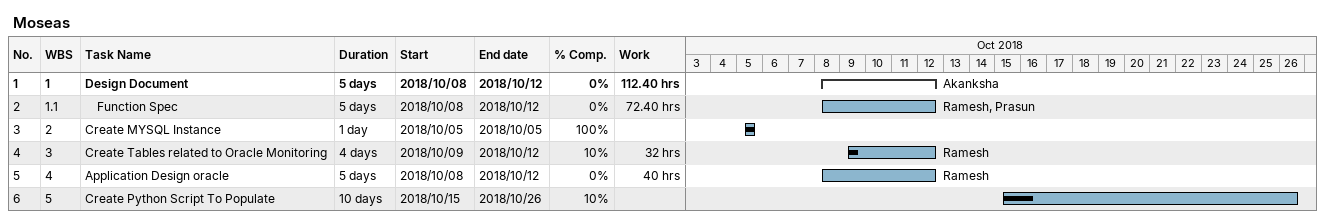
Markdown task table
Moseas

| ID | WBS | Task | Duration | Start | Finish | Resources | % complete | Work (h) |
|---|---|---|---|---|---|---|---|---|
| 1 | 1 | **Design Document** | 5d | 2018-10-08 | 2018-10-12 | Akanksha | 0 | 112.40 |
| 2 | 1.1 | Function Spec | 5d | 2018-10-08 | 2018-10-12 | Ramesh, Prasun | 0 | 72.40 |
| 3 | 2 | Create MYSQL Instance | 1d | 2018-10-05 | 2018-10-05 |  | 100 |  |
| 4 | 3 | Create Tables related to Oracle Monitoring | 4d | 2018-10-09 | 2018-10-12 | Ramesh | 10 | 32 |
| 5 | 4 | Application Design oracle | 5d | 2018-10-08 | 2018-10-12 | Ramesh | 0 | 40 |
| 6 | 5 | Create Python Script To Populate | 10d | 2018-10-15 | 2018-10-26 |  | 10 |  |
